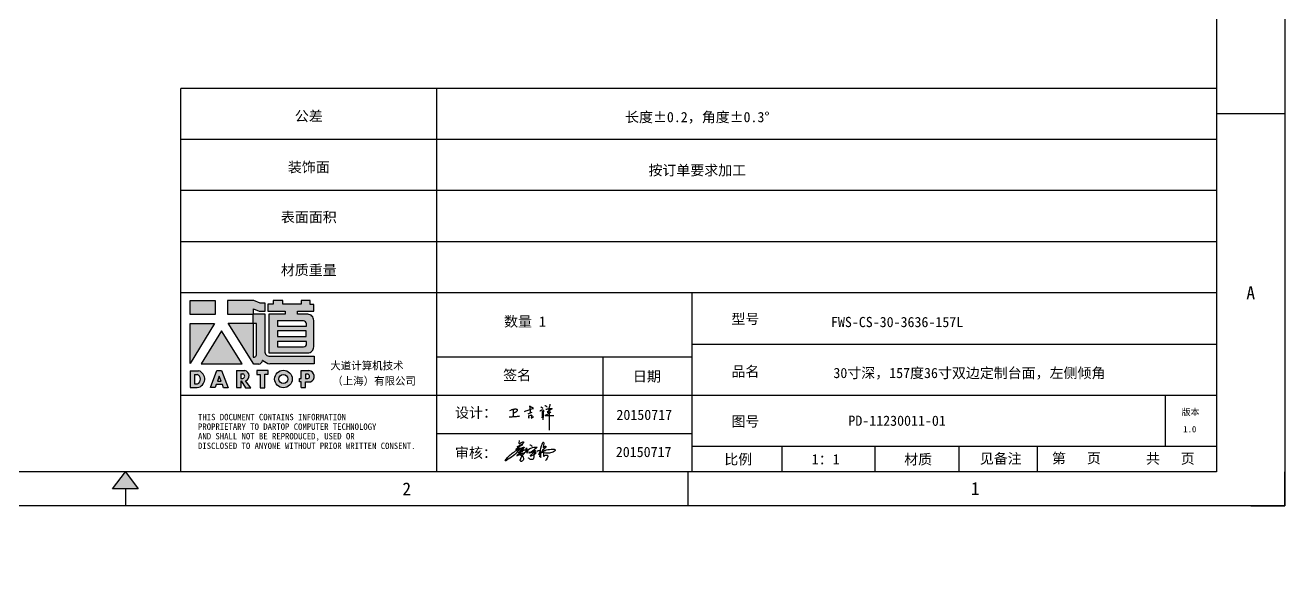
# Model space of a CAD drawing. Header units: inches. Extents: x 777 to 31414, y -60867 to 2393.
# Drawn here: x 18481 to 21294, y -55931 to -54672 of the extents above; entities that cross this region are included whole.
import ezdxf
from ezdxf.enums import TextEntityAlignment as Align

# ---------------------------------------------------------------- set-up
doc = ezdxf.new("R2010")
doc.units = ezdxf.units.IN
doc.header["$LTSCALE"] = 0.605
doc.header["$MEASUREMENT"] = 0
doc.header["$PDMODE"] = 3
doc.header["$PDSIZE"] = 0.25
doc.linetypes.add('DOT', pattern=[0.2, 0.1, -0.1])
doc.layers.get('0').update_dxf_attribs({"linetype": 'CONTINUOUS'})
doc.layers.get('Defpoints').update_dxf_attribs({"linetype": 'CONTINUOUS'})
doc.layers.add('4', color=7, linetype='CONTINUOUS')
doc.layers.add('print', color=30, linetype='CONTINUOUS')
doc.layers.add('dim', color=2, linetype='CONTINUOUS', lineweight=9)
doc.styles.add('Dartop', font='')
doc.styles.add('Dartop Text Style', font='gbenor.shx', dxfattribs={"bigfont": 'gbcbig.shx'})
doc.styles.add('hzHT', font='simhei.ttf')
doc.styles.get('Dartop').set_extended_font_data('FangSong_GB2312')
doc.dimstyles.new('Dartop DIM Style', dxfattribs={"dimscale": 15, "dimtxt": 2.5, "dimasz": 1.5, "dimexe": 2.25, "dimexo": 2, "dimtad": 1, "dimdec": 0, "dimdsep": 46, "dimtxsty": 'Dartop Text Style', "dimblk": 'ARCHTICK', "dimcen": 0.09, "dimazin": 2, "dimtfac": 1, "dimtdec": 0, "dimtofl": 0, "dimtmove": 0, "dimatfit": 3, "dimfxl": 0, "dimtolj": 1, "dimtzin": 0, "dimarcsym": 0})

# ---------------------------------------------------------------- blocks, each defined once
blk = doc.blocks.new('*U5')
at = {"color": 254, "linetype": 'Continuous', "extrusion": (0, 0, -1)}
for points in [[(-17, 0.333), (-16.812, 0.25), (-17, 0.5)], [(-17, 0.333), (-17, 0.5), (-17.188, 0.25)], [(-17, 0.333), (-17.188, 0.25), (-16.812, 0.25)]]:
    blk.add_solid(points, dxfattribs=at)
blk = doc.blocks.new('dadao')
for p, q in [((48, 19.2), (44.9, 10.4)), ((44.9, 10.4), (51.2, 10.4)), ((51.2, 10.4), (48, 19.2))]:
    blk.add_line(p, q)
for points in [[(41.8, 121.6), (41.8, 143.7), (-0.4, 143.7), (-0.4, 121.6), (41.8, 121.6)], [(104.8, 122), (104.8, 130.3), (114.1, 126.3), (124.2, 126.3), (124.2, 139.6), (115.9, 139.6), (105.1, 143.9), (61.5, 143.9)], [(61.7, 144), (61.7, 121.3), (103.9, 121.3)], [(113.4, 38.7), (105.1, 38.7), (63, 106.5), (103.9, 106.5), (103.9, 120.9), (103.9, 121.3)], [(109.7, 53.6), (109.7, 106.2), (104.3, 106.2), (104.3, 50.4), (106.6, 50.4)], [(144.6, 94.4), (144.6, 84.8), (192, 84.8), (192, 94.1), (144.9, 94.1)], [(120.2, 45), (119.5, 45), (119.5, 44.6)], [(0, 28), (0, 0), (11.8, 0)], [(0.1, 28), (14, 28)], [(7.1, 21.8), (7.1, 6.1), (12, 6.1)], [(7.1, 21.8), (11.4, 21.8)], [(76.8, 28.2), (76.8, 0), (84.1, 0), (84.1, 11.1), (91.6, -0.1), (100.3, -0.1), (91.7, 11.1)], [(76.8, 28.2), (90.6, 28.2)], [(84, 22.7), (84, 15.3), (87.2, 15.3)], [(84, 22.7), (87.3, 22.7)], [(183.7, 0), (183.7, 9.6), (180.6, 9.6), (180.6, 14.9), (183.8, 14.9), (183.8, 28.1), (196.1, 28.1), (196.5, 28.1)], [(194.9, 22.3), (190.8, 22.3), (190.8, 15), (194.4, 15)], [(183.7, 0), (190.9, 0), (190.9, 9.6), (198.8, 9.6)]]:
    blk.add_lwpolyline(points)
blk.add_lwpolyline([(137.1, 144.2), (137.1, 137.9), (128.3, 137.9), (128.3, 126.5), (157.3, 126.5), (157.3, 121.5), (130.3, 121.5), (130.3, 57.5), (194.4, 57.5, 0.414214), (204.4, 67.5), (204.4, 111.3, 0.414214), (194.4, 121.3), (177.5, 121.3), (177.5, 126.3), (204.7, 126.3), (204.7, 137.7), (198.2, 137.7), (198.2, 143.9), (183.3, 143.9), (183.3, 138), (153, 138), (153, 144.2), (137.1, 144.2)], format="xyb", close=True)
for points in [[(-0.3, 106.2), (40.4, 106.2), (-0.3, 39.7), (-0.3, 106.2)], [(51.7, 94.1), (18.4, 39.3), (86.2, 39.3)], [(43.8, 28.2), (51.8, 28.2), (62.6, -0.1), (55, -0.1), (53.2, 5), (42.9, 5), (41.1, 0), (33.6, 0)], [(110, 28.1), (110, 21.9), (116, 21.9), (116, -0.1), (123.2, -0.1), (123.2, 22), (129.2, 22), (129.2, 28.1), (110, 28.1)]]:
    blk.add_lwpolyline(points, close=True)
for points in [[(104.8, 122), (123.4, 122), (123.4, 60, 0.414214), (131.4, 52), (204.8, 52), (204.8, 39.1), (131.7, 39.1)], [(144.3, 110.8), (144.3, 101.8), (192.3, 101.8), (192.3, 105.5, 0.414214), (187.3, 110.5), (144.3, 110.5)], [(144.6, 77), (144.6, 67.5), (187.6, 67.5, 0.414214), (192.6, 72.5), (192.6, 76.4), (144.6, 76.4)]]:
    blk.add_lwpolyline(points, format="xyb")
for radius in [14.5, 7.44]:
    blk.add_circle((154.2, 14.2), radius)
for centre, radius, start, end in [((99.2, 60.7), 12.6, 305.6399, 325.969), ((111.6, 46.7), 8.19, 282.9811, 347.6627), ((136, 61.7), 22.9, 226.7358, 259.3209), ((8.5, 13.9), 8.49, 294.2143, 69.7177), ((9.6, 14.2), 14.4, 278.6604, 72.3203), ((86.4, 19), 3.8, 282.527, 76.7196), ((88.6, 19.4), 8.95, 290.6073, 77.2124), ((193.7, 18.7), 3.8, 280.9891, 72.5513), ((195.7, 18.6), 9.51, 288.8959, 85.2442)]:
    blk.add_arc(centre, radius, start, end)
blk = doc.blocks.new('h')
for p, q in [((20773.3, -2331.8), (20775.3, -2338.7)), ((20789.1, -2340.9), (20773.5, -2331.9)), ((20775.3, -2338.7), (20775.6, -2351.2)), ((20775.6, -2351.2), (20775.5, -2357.3)), ((20845.7, -2343.5), (20848.4, -2353)), ((20848.4, -2353), (20848.9, -2370.3)), ((20768.1, -2360.9), (20773, -2359.1)), ((20769.5, -2366.9), (20769.8, -2370.6)), ((20769.8, -2370.6), (20770.9, -2378)), ((20770.9, -2378), (20771.5, -2370.6)), ((20772.4, -2369.3), (20774.9, -2367.8)), ((20773, -2359.1), (20784.1, -2355.2)), ((20782.2, -2369.2), (20780, -2377.1)), ((20780, -2377.1), (20788.3, -2371.3)), ((20780.1, -2366.4), (20780.8, -2366.4)), ((20781.9, -2367.4), (20782.2, -2369.2)), ((20848.9, -2370.3), (20847.9, -2424))]:
    blk.add_line(p, q)
for points in [[(20699.1, -2348.2, -0.029745), (20704.6, -2345.4, -0.046842), (20708.4, -2344.2, -0.00919), (20714.3, -2343, -0.018517), (20717.2, -2342.5, -0.037841), (20720.3, -2342.4, -0.039541), (20723.2, -2342.8, -0.149785), (20726, -2344.3, -0.204935), (20726.9, -2346.6, -0.074872), (20726.5, -2348.3, -0.061615), (20725.6, -2350.3, -0.034204), (20723.8, -2352.6, -0.045776), (20722.3, -2354.1, -0.054985), (20720.4, -2355.3, -0.036348), (20717.3, -2356.5, -0.067752), (20715.7, -2356.8, -0.043553), (20713.2, -2356.7)], [(20755, -2351.9, -0.024077), (20759.9, -2350.1, -0.013147), (20768.7, -2346.5, -0.00522), (20775.4, -2344.1, -0.018517), (20777.3, -2343.4, -0.008274), (20786.3, -2341, -0.039541), (20788.3, -2340.8, -0.079216), (20789.4, -2341, -0.204935)], [(20813.5, -2350.1, 0.007348), (20815.9, -2348.7, 0.008421), (20818, -2347.3, 0.009459), (20819.7, -2346.2, -0.016325), (20820.7, -2345.5, -0.173771), (20821.8, -2345.3, -0.085159), (20823.9, -2346, -0.125883), (20826, -2347.9, -0.160659), (20826.6, -2350.1, -0.010447), (20826.5, -2352.3, -0.008247), (20826.2, -2355.1, -0.002698), (20825.3, -2374, 0.001562), (20823.9, -2383.7, 0.016137)], [(20816.8, -2335, -0.053561), (20819.6, -2336.1, -0.075272), (20821.3, -2337.3, -0.005295), (20822.5, -2338.5, -0.009337), (20823.1, -2339.1, -0.026146), (20823.7, -2339.8, -0.016644), (20824.5, -2340.9)], [(20832.1, -2329.2, -0.053561), (20834.9, -2330.3, -0.075272), (20836.7, -2331.5, -0.005295), (20837.8, -2332.6, -0.009337), (20838.5, -2333.3, -0.026146), (20839, -2334, -0.016644), (20839.8, -2335.1)], [(20836, -2343.7, -0.02797), (20842.1, -2342.6, -0.048868), (20845.6, -2342.2, -0.00919), (20851.1, -2341.4, -0.018517), (20853.9, -2341.1, -0.037841), (20856.7, -2341.2, -0.039541), (20859.4, -2341.6, -0.018282), (20840.6, -2354.7, -0.000937)], [(20847.6, -2340.2, 0.021784), (20849.6, -2335.9, 0.028296), (20850.8, -2332.4, 0.008136), (20851.9, -2328.2, 0.028913), (20852.2, -2327, 0.08193), (20852.1, -2325.9, 0.075058), (20851.7, -2324.7, 0.275043)], [(20696.6, -2372.4, 0.002073), (20710.6, -2371.9, 0.016137), (20719.6, -2371.3, 0.008314), (20736.9, -2369.3)]]:
    blk.add_lwpolyline(points, format="xyb")
for points in [[(20711.3, -2343.5), (20711.3, -2343.5), (20711.5, -2355.8), (20710.7, -2368), (20710.6, -2371.9)], [(20821.5, -2350.6), (20822.4, -2359.2), (20822.2, -2364.9), (20821.7, -2369), (20821.3, -2376.3), (20823.6, -2368.5), (20827.2, -2366.3), (20829.5, -2366.3)], [(20840.6, -2354.7), (20850, -2354.7), (20855, -2354.3), (20845.9, -2361.1), (20840.5, -2364), (20833, -2367.5), (20863.2, -2367.4), (20865.9, -2367.3)]]:
    blk.add_lwpolyline(points)
for centre, radius, start, end in [((20773.7, -2371.2), 2.3, 121.9907, 163.6016), ((20787.5, -2406), 40.3, 100.6183, 108.2482), ((20780.8, -2367.6), 1.15, 9.4675, 90)]:
    blk.add_arc(centre, radius, start, end)
blk = doc.blocks.new('CAIYUQIANG')
for p, q in [((27670.4, -25028.6), (27669.5, -25034.5)), ((27674.7, -25033.4), (27678, -25031.9)), ((27678, -25031.9), (27679.7, -25031.6)), ((27679.7, -25031.6), (27680.1, -25032.2)), ((27649.9, -25061), (27651.9, -25059.4)), ((27651.9, -25059.4), (27654.7, -25057.2)), ((27654.7, -25057.2), (27656.5, -25055.9)), ((27656.5, -25055.9), (27658.3, -25054.6)), ((27658.3, -25054.6), (27659.6, -25053.7)), ((27659.6, -25053.7), (27662.2, -25052.1)), ((27660.6, -25059.8), (27659.8, -25060.4)), ((27663.6, -25056.9), (27660.6, -25059.8)), ((27662.2, -25052.1), (27664.9, -25050.5)), ((27662.9, -25048.8), (27669.7, -25045.8)), ((27663.2, -25048.6), (27662.9, -25048.8)), ((27663.6, -25048.1), (27663.2, -25048.6)), ((27665.3, -25046.6), (27663.6, -25048.1)), ((27666.3, -25053.5), (27663.6, -25056.9)), ((27664.9, -25050.5), (27668.5, -25048.7)), ((27667.4, -25044.9), (27665.3, -25046.6)), ((27675.7, -25037.4), (27665.9, -25043)), ((27665.9, -25043), (27677.3, -25038.1)), ((27668.2, -25051.4), (27666.3, -25053.5)), ((27670.6, -25042.2), (27667.4, -25044.9)), ((27670.3, -25058.4), (27667.5, -25060.4)), ((27667.7, -25061.6), (27670.5, -25060.2)), ((27670.9, -25048.6), (27668.2, -25051.4)), ((27668.5, -25048.7), (27673.6, -25046.3)), ((27668.6, -25056), (27674.9, -25053.6)), ((27672.1, -25054.2), (27668.6, -25056)), ((27669.5, -25034.5), (27670.5, -25036.5)), ((27669.7, -25045.8), (27671.3, -25045.2)), ((27672, -25057.1), (27670.3, -25058.4)), ((27670.5, -25036.5), (27674.7, -25033.4)), ((27670.5, -25060.2), (27673.3, -25059)), ((27677.3, -25038.1), (27670.6, -25042.2)), ((27671.5, -25047.3), (27670.9, -25048.6)), ((27671.2, -25051), (27679.4, -25049.8)), ((27674.1, -25050.1), (27671.2, -25051)), ((27671.3, -25045.2), (27672.1, -25045.7)), ((27672.1, -25046.2), (27671.5, -25047.3)), ((27672.5, -25060.1), (27671.9, -25060.4)), ((27673.8, -25055.8), (27672, -25057.1)), ((27672.1, -25045.7), (27672.1, -25046.2)), ((27675.9, -25052.3), (27672.1, -25054.2)), ((27673.8, -25059.6), (27672.5, -25060.1)), ((27673.3, -25059), (27675.5, -25058)), ((27673.6, -25046.3), (27677.4, -25044.5)), ((27676.2, -25054), (27673.8, -25055.8)), ((27675.2, -25059.1), (27673.8, -25059.6)), ((27676.5, -25048.8), (27674.1, -25050.1)), ((27674.9, -25053.6), (27676.8, -25053.2)), ((27677.8, -25058), (27675.2, -25059.1)), ((27675.5, -25058), (27677.9, -25056.9)), ((27679.9, -25033), (27675.7, -25037.4)), ((27678.6, -25051.7), (27675.9, -25052.3)), ((27677.2, -25053.4), (27676.2, -25054)), ((27679.1, -25047.4), (27676.5, -25048.8)), ((27676.8, -25053.2), (27677.2, -25053.4)), ((27677.4, -25044.5), (27680, -25043.8)), ((27677.5, -25061.9), (27679.6, -25059.6)), ((27679, -25057.7), (27677.8, -25058)), ((27677.9, -25056.9), (27680, -25056.9)), ((27683.3, -25050.5), (27678.6, -25051.7)), ((27680, -25057.5), (27679, -25057.7)), ((27680.6, -25045.9), (27679.1, -25047.4)), ((27679.4, -25049.8), (27681.5, -25049.6)), ((27679.6, -25059.6), (27680.6, -25058.4)), ((27680.1, -25032.2), (27679.9, -25033)), ((27680, -25043.8), (27681.2, -25043.8)), ((27680, -25056.9), (27680.5, -25057.1)), ((27680.5, -25057.1), (27680, -25057.5)), ((27681.2, -25044.7), (27680.6, -25045.9)), ((27680.6, -25058.4), (27681.3, -25057.6)), ((27681.2, -25043.8), (27681.2, -25044.7)), ((27681.3, -25057.6), (27682.9, -25055.7)), ((27681.5, -25049.6), (27682.7, -25049.7)), ((27682.7, -25049.7), (27683.3, -25050.5)), ((27682.9, -25055.7), (27683.9, -25054.7)), ((27683.9, -25054.7), (27684.6, -25054)), ((27684.6, -25054), (27685.6, -25053.1)), ((27685.6, -25053.1), (27686, -25048.7)), ((27686, -25048.7), (27686.1, -25046.8)), ((27686.1, -25046.8), (27686.2, -25045.4)), ((27686.2, -25045.4), (27686.3, -25045)), ((27686.3, -25045), (27686.6, -25045)), ((27686.6, -25045), (27686.7, -25045.1)), ((27686.7, -25045.1), (27686.9, -25049.2)), ((27686.9, -25049.2), (27686.9, -25051.7)), ((27686.9, -25051.7), (27686.9, -25054.8)), ((27686.9, -25054.8), (27686.9, -25055.8)), ((27686.9, -25055.8), (27687, -25056.5)), ((27687, -25056.5), (27687.2, -25056.9)), ((27687.2, -25056.9), (27687.5, -25056.9)), ((27687.5, -25056.9), (27687.8, -25056.5)), ((27687.8, -25056.5), (27688, -25055.9)), ((27688, -25055.9), (27688.6, -25054.6)), ((27688.6, -25054.6), (27689.1, -25053.3)), ((27689.1, -25053.3), (27689.5, -25052.1)), ((27689.5, -25052.1), (27690.2, -25050.1)), ((27690.2, -25050.1), (27690.5, -25049.4)), ((27690.5, -25049.4), (27691.2, -25048.7)), ((27691.2, -25048.7), (27693.8, -25046.9)), ((27692.5, -25055.7), (27691.9, -25055.8)), ((27691.9, -25055.8), (27691.9, -25056.2)), ((27691.9, -25056.2), (27693.4, -25056.2)), ((27693.9, -25055.2), (27692.5, -25055.7)), ((27693.4, -25056.2), (27695.2, -25055.9)), ((27693.8, -25046.9), (27694.7, -25046.4)), ((27697.3, -25053.7), (27693.9, -25055.2)), ((27694.7, -25046.4), (27695.8, -25045.9)), ((27695.2, -25055.9), (27696.4, -25055.5)), ((27695.8, -25045.9), (27698.2, -25045)), ((27696.4, -25055.5), (27698.6, -25054.5)), ((27698, -25059.9), (27696.5, -25061.2)), ((27700.1, -25052.2), (27697.3, -25053.7)), ((27700.7, -25057.4), (27698, -25059.9)), ((27698.2, -25045), (27699.9, -25044.7)), ((27698.6, -25054.5), (27700.1, -25053.8)), ((27699.9, -25044.7), (27702.8, -25044)), ((27703.1, -25050.1), (27700.1, -25052.2)), ((27700.1, -25053.8), (27701.4, -25053.2)), ((27703.2, -25055.4), (27700.7, -25057.4)), ((27701.4, -25053.2), (27703, -25052.5)), ((27701.9, -25060.7), (27705, -25058.6)), ((27702.8, -25044), (27704.8, -25043.7)), ((27703, -25052.5), (27704.6, -25051.8)), ((27703.4, -25059.2), (27703, -25063.9)), ((27705.3, -25048.2), (27703.1, -25050.1)), ((27705.1, -25053.8), (27703.2, -25055.4)), ((27703.5, -25058.1), (27703.4, -25059.2)), ((27703.9, -25057), (27703.5, -25058.1)), ((27704.3, -25056.3), (27703.9, -25057)), ((27704.9, -25055.3), (27704.3, -25056.3)), ((27704.6, -25051.8), (27705.9, -25051.1)), ((27704.8, -25043.7), (27707, -25043.4)), ((27705.1, -25055), (27704.9, -25055.3)), ((27705, -25058.6), (27706.4, -25057.7)), ((27706, -25052.8), (27705.1, -25053.8)), ((27706.3, -25055), (27705.1, -25055)), ((27708, -25045.9), (27705.3, -25048.2)), ((27705.9, -25051.1), (27706.4, -25051.1)), ((27706.6, -25051.6), (27706, -25052.8)), ((27706.8, -25055.3), (27706.3, -25055)), ((27706.4, -25051.1), (27706.6, -25051.6)), ((27706.4, -25057.7), (27707.4, -25057)), ((27707.5, -25055.8), (27706.8, -25055.3)), ((27707, -25043.4), (27708, -25043.4)), ((27707.4, -25057), (27707.8, -25056.8)), ((27707.8, -25056.8), (27707.5, -25055.8)), ((27708, -25043.4), (27709, -25043.5)), ((27710.1, -25044), (27708, -25045.9)), ((27709, -25043.5), (27709.7, -25043.8)), ((27709.7, -25043.8), (27710.1, -25044)), ((27710, -25054.2), (27711.2, -25052.7)), ((27711.2, -25052.7), (27712.6, -25051.4)), ((27712.6, -25051.4), (27713.4, -25050.9)), ((27713.4, -25050.9), (27714.2, -25050.8)), ((27713.7, -25060.6), (27714.5, -25059.1)), ((27714, -25059.3), (27713.7, -25060.1)), ((27713.7, -25060.1), (27713.7, -25060.6)), ((27714.3, -25058.6), (27714, -25059.3)), ((27714.2, -25050.8), (27715, -25050.8)), ((27715, -25056.9), (27714.3, -25058.6)), ((27714.5, -25059.1), (27715.1, -25058.3)), ((27715, -25050.8), (27715.4, -25050.8)), ((27715.5, -25055.4), (27715, -25056.9)), ((27715.1, -25058.3), (27715.6, -25057.9)), ((27715.4, -25050.8), (27715.6, -25051)), ((27715.9, -25053.9), (27715.5, -25055.4)), ((27715.6, -25051), (27715.8, -25051.2)), ((27715.6, -25057.9), (27716.2, -25057.8)), ((27715.8, -25051.2), (27715.9, -25051.2)), ((27715.9, -25051.2), (27716, -25051.4)), ((27716, -25053.3), (27715.9, -25053.9)), ((27716, -25051.4), (27716, -25051.4)), ((27716, -25051.4), (27716, -25051.5)), ((27716, -25051.5), (27716.1, -25051.6)), ((27716.1, -25052.4), (27716, -25053.3)), ((27716.1, -25051.6), (27716.1, -25051.8)), ((27716.1, -25051.8), (27716.1, -25052.4)), ((27716.2, -25057.8), (27716.9, -25057.9)), ((27716.8, -25062.6), (27717, -25060.1)), ((27716.9, -25057.9), (27717.2, -25058.1)), ((27717, -25060.1), (27717.1, -25058.6)), ((27717.1, -25058.6), (27717.2, -25057.5)), ((27717.2, -25057.5), (27717.7, -25052.4)), ((27717.2, -25058.1), (27717.6, -25058.7)), ((27717.6, -25058.7), (27717.6, -25060.8)), ((27717.7, -25050), (27718.5, -25046)), ((27717.7, -25052.4), (27717.7, -25050)), ((27718.5, -25046), (27720.2, -25040.9)), ((27719, -25056.7), (27720.6, -25055.2)), ((27719, -25056.7), (27720.6, -25055.4)), ((27720.6, -25055.4), (27719, -25056.7)), ((27719.4, -25056.1), (27719, -25056.7)), ((27720.3, -25054.8), (27719.4, -25056.1)), ((27720.2, -25040.9), (27720.7, -25039.5)), ((27721, -25053.7), (27720.3, -25054.8)), ((27720.6, -25055.2), (27721.9, -25054.1)), ((27720.7, -25039.5), (27721.2, -25038)), ((27722.6, -25051.2), (27721, -25053.7)), ((27721.2, -25038), (27721.6, -25036.6)), ((27721.6, -25036.6), (27722.4, -25034.9)), ((27721.8, -25052.4), (27722.1, -25051.2)), ((27721.9, -25054.1), (27721.8, -25052.4)), ((27721.9, -25054.1), (27723.5, -25052.8)), ((27722.2, -25054.5), (27721.9, -25054.1)), ((27722.1, -25051.2), (27722.6, -25049.3)), ((27723.2, -25055.7), (27722.2, -25054.5)), ((27722.4, -25034.9), (27723.3, -25033.3)), ((27722.6, -25049.3), (27723.4, -25048.2)), ((27723.9, -25049.1), (27722.6, -25051.2)), ((27725.1, -25056.1), (27723.2, -25055.7)), ((27723.3, -25033.3), (27723.8, -25032.7)), ((27723.4, -25048.2), (27724, -25048.2)), ((27723.5, -25052.8), (27725.7, -25051.8)), ((27723.8, -25032.7), (27724.4, -25032.7)), ((27724.9, -25047.9), (27723.9, -25049.1)), ((27724.2, -25041.9), (27724, -25042.9)), ((27724, -25042.9), (27724, -25043.8)), ((27724, -25043.8), (27724.5, -25044.5)), ((27724, -25048.2), (27725, -25049.3)), ((27724.3, -25057.3), (27724.1, -25059.8)), ((27724.1, -25059.8), (27724.2, -25062.5)), ((27724.7, -25038.7), (27724.2, -25041.9)), ((27724.8, -25054.3), (27724.3, -25057.3)), ((27724.3, -25057.3), (27724.3, -25057.3)), ((27724.4, -25032.7), (27724.8, -25033.4)), ((27724.5, -25044.5), (27724.9, -25044.1)), ((27726, -25051.7), (27724.6, -25052.3)), ((27724.6, -25052.3), (27724.8, -25054.3)), ((27724.9, -25037.3), (27724.7, -25038.7)), ((27724.8, -25033.4), (27725.1, -25034.5)), ((27725.1, -25035.4), (27724.9, -25037.3)), ((27724.9, -25044.1), (27726.2, -25043.2)), ((27726.1, -25047), (27724.9, -25047.9)), ((27725, -25049.3), (27726, -25051.7)), ((27725.1, -25034.5), (27725.1, -25035.4)), ((27728.6, -25056.9), (27725.1, -25056.1)), ((27725.7, -25051.8), (27728.1, -25050.8)), ((27727.7, -25045.8), (27726.1, -25047)), ((27726.2, -25043.2), (27727.3, -25042.5)), ((27727.3, -25042.5), (27728.7, -25041.6)), ((27728.8, -25044.9), (27727.7, -25045.8)), ((27728.1, -25050.8), (27730.4, -25049.9)), ((27731.5, -25056.9), (27728.6, -25056.9)), ((27728.7, -25041.6), (27729.4, -25041.6)), ((27729.8, -25043.2), (27728.8, -25044.9)), ((27729.4, -25041.6), (27729.8, -25042.2)), ((27729.8, -25042.2), (27729.8, -25043.2)), ((27730.4, -25049.9), (27734.3, -25049)), ((27734.6, -25056.9), (27731.5, -25056.9)), ((27734.3, -25049), (27736.4, -25048.5)), ((27736.4, -25056.9), (27734.6, -25056.9)), ((27736.4, -25048.5), (27738, -25048.5)), ((27737.5, -25056.9), (27736.4, -25056.9)), ((27739.9, -25056.2), (27737.5, -25056.9)), ((27738, -25048.5), (27741.4, -25048.2)), ((27742.8, -25055.5), (27739.9, -25056.2)), ((27741.4, -25048.2), (27743.3, -25048.1)), ((27745.3, -25054.8), (27742.8, -25055.5)), ((27743.3, -25048.1), (27745.9, -25048.1)), ((27747, -25053.9), (27745.3, -25054.8)), ((27745.9, -25048.1), (27747.9, -25048.3)), ((27749, -25052.8), (27747, -25053.9)), ((27747.9, -25048.3), (27749.6, -25048.7)), ((27749.8, -25051.7), (27749, -25052.8)), ((27749.6, -25048.7), (27750.5, -25049.8)), ((27750.6, -25050.8), (27749.8, -25051.7)), ((27750.5, -25049.8), (27750.6, -25050.8)), ((27639.2, -25074.1), (27639.8, -25072.4)), ((27640.1, -25074.1), (27639.2, -25074.1)), ((27639.8, -25072.4), (27641, -25070.5)), ((27641.8, -25073.4), (27640.1, -25074.1)), ((27641, -25070.5), (27642.4, -25068.7)), ((27643.4, -25072.1), (27641.8, -25073.4)), ((27642.4, -25068.7), (27644.1, -25066.6)), ((27645.7, -25070.6), (27643.4, -25072.1)), ((27644.1, -25066.6), (27646.1, -25064.4)), ((27649.4, -25068), (27645.7, -25070.6)), ((27646.1, -25064.4), (27648.2, -25062.5)), ((27648.2, -25062.5), (27649.9, -25061)), ((27653.3, -25065.6), (27649.4, -25068)), ((27656.6, -25063.3), (27653.3, -25065.6)), ((27659.8, -25060.4), (27656.6, -25063.3)), ((27667.5, -25060.4), (27664.9, -25062)), ((27664.9, -25062.9), (27667.7, -25061.6)), ((27664.9, -25062), (27664.9, -25062.9)), ((27671.9, -25060.4), (27674.3, -25061.5)), ((27672.7, -25072.4), (27673.6, -25068.9)), ((27672.7, -25073.7), (27672.7, -25072.4)), ((27672.9, -25074.4), (27672.7, -25073.7)), ((27673.5, -25075.1), (27672.9, -25074.4)), ((27674.1, -25075.4), (27673.5, -25075.1)), ((27673.6, -25068.9), (27674.3, -25066.8)), ((27675, -25075.4), (27674.1, -25075.4)), ((27674.3, -25061.5), (27677.2, -25063.7)), ((27674.3, -25066.8), (27675.3, -25065)), ((27676.4, -25074.9), (27675, -25075.4)), ((27675.3, -25065), (27676.4, -25063.4)), ((27676.4, -25063.4), (27677.5, -25061.9)), ((27677.2, -25074.4), (27676.4, -25074.9)), ((27677.2, -25063.7), (27678.8, -25065.4)), ((27678.3, -25073.5), (27677.2, -25074.4)), ((27679.1, -25072.5), (27678.3, -25073.5)), ((27678.8, -25065.4), (27679.4, -25066.6)), ((27679.8, -25071), (27679.1, -25072.5)), ((27679.4, -25066.6), (27679.9, -25067.9)), ((27680, -25070), (27679.8, -25071)), ((27679.9, -25067.9), (27680, -25069)), ((27680, -25069), (27680, -25070)), ((27691, -25067.9), (27690.7, -25067.5)), ((27691.8, -25068.5), (27691, -25067.9)), ((27692.9, -25069.4), (27691.8, -25068.5)), ((27694, -25070.3), (27692.9, -25069.4)), ((27695.5, -25070.9), (27694, -25070.3)), ((27695.5, -25062.1), (27695, -25062.5)), ((27695, -25062.5), (27695, -25062.8)), ((27695, -25062.8), (27695.4, -25063)), ((27695.4, -25063), (27696.6, -25063)), ((27696.5, -25061.2), (27695.5, -25062.1)), ((27697.1, -25071.4), (27695.5, -25070.9)), ((27696.6, -25063), (27698.7, -25062.4)), ((27699, -25071.4), (27697.1, -25071.4)), ((27698.7, -25062.4), (27701.9, -25060.7)), ((27700.5, -25071.4), (27699, -25071.4)), ((27701.7, -25070.7), (27700.5, -25071.4)), ((27702.4, -25068.8), (27701.7, -25070.7)), ((27702.9, -25065), (27702.4, -25068.8)), ((27703, -25063.9), (27702.9, -25065)), ((27716.6, -25063.7), (27716.8, -25062.6)), ((27716.6, -25064.9), (27716.6, -25063.7)), ((27717, -25065.4), (27716.6, -25064.9)), ((27718.3, -25066.4), (27717, -25065.4)), ((27717.6, -25060.8), (27717.6, -25062.5)), ((27717.6, -25062.5), (27717.7, -25064.3)), ((27717.7, -25064.3), (27717.7, -25065.5)), ((27717.7, -25065.5), (27718.3, -25066.4)), ((27724.2, -25062.5), (27724.5, -25063.9)), ((27724.5, -25063.9), (27726.1, -25063.8)), ((27726.1, -25063.8), (27727.2, -25062.4)), ((27727.2, -25062.4), (27728.7, -25061.7)), ((27728.7, -25061.7), (27730.6, -25061.7)), ((27729.9, -25073.7), (27728.8, -25073.7)), ((27730.7, -25072), (27729.9, -25073.7)), ((27730.6, -25061.7), (27732.5, -25061.7)), ((27732.4, -25068.5), (27730.7, -25072)), ((27733.1, -25067), (27732.4, -25068.5)), ((27732.5, -25061.7), (27734, -25062.9)), ((27734, -25064.2), (27733.1, -25067)), ((27734, -25062.9), (27734, -25064.2))]:
    blk.add_line(p, q)
blk.add_lwpolyline([(27694.2, -25038.4, -0.053561), (27695.8, -25039, -0.075272), (27696.8, -25039.7, -0.005295), (27697.5, -25040.4, -0.009337), (27697.9, -25040.8, -0.026146), (27698.2, -25041.2, -0.016644), (27698.7, -25041.9)], format="xyb")
blk = doc.blocks.new('_ArchTick')
at = {"color": 0, "linetype": 'ByBlock', "const_width": 0.15}
blk.add_lwpolyline([(-0.5, -0.5), (0.5, 0.5)], dxfattribs=at)
blk = doc.blocks.new('*D354')
at = {"layer": 'Defpoints', "color": 0}
for p in [(19429.5, -53991.9), (19024.4, -55931.1)]:
    blk.add_point(p, dxfattribs=at)
at = {"layer": 'dim', "color": 0, "lineweight": -2}
blk.add_line((19383.8, -54210.6), (19429.5, -53991.9), dxfattribs=at)
at = {"layer": 'dim', "color": 0, "lineweight": -2, "xscale": 22.5, "yscale": 22.5, "zscale": 22.5, "rotation": 78.20111305977805}
blk.add_blockref('_ArchTick', (19429.5, -53991.9), dxfattribs=at)
at = {"layer": 'dim', "color": 0, "insert": (19402.1, -54123.3), "char_height": 37.5, "attachment_point": 5, "rotation": 78.2011, "style": 'Dartop Text Style'}
blk.add_mtext('\\A1;R1981\\P [R77.99]', dxfattribs=at)

msp = doc.modelspace()

# ---------------------------------------------------------------- hatches: boundary and pattern name
for points in [[(18905.83, -55287.69), (18848.88, -55287.69), (18848.88, -55317.45), (18905.83, -55317.45)], [(18904, -55338.27), (18849.03, -55338.27), (18849.03, -55428.02)], [(18919.23, -55354.56), (18874.3, -55428.62), (18965.8, -55428.62)], [(19023.9, -55443.77), (18997.89, -55443.77), (18997.89, -55452.02), (19006.01, -55452.02), (19006.01, -55481.75), (19015.72, -55481.75), (19015.72, -55452), (19023.9, -55452)]]:
    msp.add_hatch(color=0).paths.add_polyline_path(points)
h = msp.add_hatch(color=0)
h.paths.add_polyline_path([(18990.94, -55305.78), (19003.51, -55311.21), (19017.1, -55311.21), (19017.1, -55293.22), (19005.89, -55293.22), (18991.28, -55287.45), (18932.74, -55287.45), (18932.74, -55317.87), (18989.7, -55317.87), (18989.7, -55318.49), (18989.7, -55337.93), (18934.47, -55337.93), (18991.28, -55429.36), (19002.53, -55429.36, 0.2793748), (19010.74, -55421.37), (19010.74, -55420.95), (19011.74, -55420.95, 0.1431454), (19027.22, -55428.83), (19125.95, -55428.83), (19125.95, -55411.49), (19026.8, -55411.49, -0.4142136), (19016, -55400.69), (19016, -55316.91), (18990.94, -55316.91)])
h.paths.add_polyline_path([(18990.28, -55338.32), (18997.51, -55338.32), (18997.51, -55409.28, -0.0889357), (18993.32, -55413.6), (18990.25, -55413.6)], flags=16)
h = msp.add_hatch(color=0)
h.paths.add_polyline_path([(19125.78, -55295.74), (19116.99, -55295.74), (19116.99, -55287.38), (19096.91, -55287.38), (19096.91, -55295.32), (19055.93, -55295.32), (19055.93, -55286.97), (19034.46, -55286.97), (19034.46, -55295.48), (19022.6, -55295.48), (19022.6, -55310.88), (19061.74, -55310.88), (19061.74, -55317.69), (19025.26, -55317.69), (19025.26, -55403.95), (19111.86, -55403.95, 0.4142136), (19125.36, -55390.45), (19125.36, -55331.38, 0.4142136), (19111.86, -55317.88), (19088.97, -55317.88), (19088.97, -55311.2), (19125.78, -55311.2)])
h.paths.add_polyline_path([(19102.3, -55332.51, -0.4142136), (19109.04, -55339.26), (19109.04, -55344.21), (19044.21, -55344.21), (19044.21, -55332.51)], flags=16)
h.paths.add_polyline_path([(19108.63, -55354.65), (19108.63, -55367.18), (19044.63, -55367.18), (19044.63, -55354.65)], flags=16)
h.paths.add_polyline_path([(19109.46, -55378.47), (19109.46, -55383.83, -0.4142136), (19102.71, -55390.58), (19044.63, -55390.58), (19044.63, -55378.47)], flags=16)
h = msp.add_hatch(color=0)
h.paths.add_polyline_path([(18868.29, -55443.9), (18849.43, -55443.9), (18849.43, -55481.63), (18865.31, -55481.63, 0.7930159)])
h.paths.add_polyline_path([(18865.59, -55473.37), (18859, -55473.37), (18859, -55452.17), (18864.87, -55452.17, -0.6713609)], flags=16)
h = msp.add_hatch(color=0)
h.paths.add_polyline_path([(18919.38, -55443.59), (18908.61, -55443.59), (18894.77, -55481.67), (18904.97, -55481.67), (18907.37, -55474.93), (18921.18, -55474.93), (18923.63, -55481.76), (18933.9, -55481.76)])
h.paths.add_polyline_path([(18918.54, -55467.65), (18909.98, -55467.65), (18914.18, -55455.69)], flags=16)
h = msp.add_hatch(color=0)
h.paths.add_polyline_path([(18971.69, -55443.62), (18953.14, -55443.62), (18953.14, -55481.7), (18962.94, -55481.7), (18962.94, -55466.6), (18973.02, -55481.83), (18984.86, -55481.83), (18973.27, -55466.7, 0.7440549)])
h.paths.add_polyline_path([(18962.85, -55460.97), (18962.85, -55450.97), (18967.23, -55450.97, -0.796809), (18967.17, -55460.97)], flags=16)
h = msp.add_hatch(color=0)
h.paths.add_polyline_path([(19038.03, -55462.52, 1), (19077.13, -55462.52, 1)])
h.paths.add_polyline_path([(19067.62, -55462.52, -1), (19047.54, -55462.52, -1)], flags=16)
h = msp.add_hatch(color=0)
h.paths.add_polyline_path([(19114.63, -55443.71), (19114.07, -55443.71), (19097.53, -55443.71), (19097.53, -55461.48), (19093.15, -55461.48), (19093.15, -55468.69), (19097.46, -55468.69), (19097.46, -55481.63), (19107.11, -55481.63), (19107.11, -55468.64), (19117.72, -55468.64, 0.8123038)])
h.paths.add_polyline_path([(19106.97, -55461.43), (19106.97, -55451.49), (19112.46, -55451.49, -0.7782134), (19111.9, -55461.43)], flags=16)

# ---------------------------------------------------------------- linework, layer by layer
at = {"color": 0}
for p, q in [((21141.3, -52471.7), (21141.3, -55669.77)), ((18828.41, -55669.77), (18828.41, -54813.14)), ((21141.3, -54813.14), (18828.41, -54813.14)), ((19399.5, -54813.14), (19399.5, -55669.77)), ((21293.59, -54870.25), (21141.3, -54870.25)), ((21141.3, -54927.36), (18828.41, -54927.36)), ((21141.3, -55041.58), (18828.41, -55041.58)), ((21141.3, -55155.79), (18828.41, -55155.79)), ((21141.3, -55270.01), (18828.41, -55270.01)), ((19970.58, -55669.77), (19970.58, -55270.01)), ((19970.58, -55384.23), (21141.3, -55384.23)), ((19399.5, -55412.78), (19970.58, -55412.78)), ((19770.7, -55412.78), (19770.7, -55669.77)), ((18828.41, -55498.44), (19399.5, -55498.44)), ((19399.5, -55498.44), (21141.3, -55498.44)), ((21027.08, -55612.66), (21027.08, -55498.44)), ((19399.5, -55584.1), (19970.58, -55584.1)), ((19970.58, -55612.66), (21141.3, -55612.66)), ((20171.5, -55669.77), (20171.5, -55612.66)), ((20378.56, -55669.77), (20378.56, -55612.66)), ((20566.8, -55669.77), (20566.8, -55612.66)), ((20741.54, -55669.77), (20741.54, -55612.66)), ((21141.3, -55669.77), (16608.5, -55669.77)), ((19961.06, -55745.91), (19961.06, -55669.77)), ((21293.59, -55745.91), (21293.59, -55669.77)), ((18704.68, -55707.84), (18704.68, -55745.91)), ((21217.44, -55745.91), (21293.59, -55745.91))]:
    msp.add_line(p, q, dxfattribs=at)
at = {"color": 0, "linetype": 'DOT'}
for p, q in [((21293.59, -52471.7), (21293.59, -55669.77)), ((21217.44, -55745.91), (16456.21, -55745.91))]:
    msp.add_line(p, q, dxfattribs=at)
at = {"color": 0}
msp.add_lwpolyline([(18704.68, -55669.77), (18733.23, -55707.84), (18676.12, -55707.84), (18704.68, -55669.77)], close=True, dxfattribs=at)
at = {"layer": 'print'}
msp.add_lwpolyline([(16456.21, -52395.56), (21293.59, -52395.56), (21293.59, -55745.91), (16456.21, -55745.91)], close=True, dxfattribs=at)

# ---------------------------------------------------------------- block references
at = {"color": 0}
for name, p, xscale, yscale, zscale in [('dadao', (18849.43, -55481.63), 1.349832906196347, 1.349832906196347, 1.349832906196347), ('h', (7439.92, -54157.3), 0.585704211006083, 0.585704211006083, 0.585704211006083)]:
    msp.add_blockref(name, p, dxfattribs=dict(at, xscale=xscale, yscale=yscale, zscale=zscale))
msp.add_blockref('CAIYUQIANG', (-8086.13, -30571.04))
at = {"color": 0, "linetype": 'Continuous', "xscale": 152.2888407109637, "yscale": 152.2888407109637, "zscale": 152.2888407109637}
msp.add_blockref('*U5', (16115.77, -55745.91), dxfattribs=at)

# ---------------------------------------------------------------- texts
at = {"color": 0}
for s, height, style, p in [('公差', 22.843, 'hzHT', (19114.2, -54875.26)), ('长度%%P0.2，角度%%P0.3%%D', 22.8433, 'hzHT', (19981.76, -54877.32)), ('装饰面', 22.843, 'hzHT', (19114.2, -54989.13)), ('按订单要求加工', 22.843, 'hzHT', (19981.76, -54996.1)), ('表面面积', 22.843, 'hzHT', (19114.2, -55100.81)), ('材质重量', 22.843, 'hzHT', (19114.2, -55219.06)), ('A', 28.55, 'Dartop', (21217.44, -55270.01)), ('数量 1 ', 22.843, 'hzHT', (19604.71, -55333.95)), ('型号', 22.843, 'hzHT', (20089.09, -55328.11)), ('FWS-CS-30-3636-157L', 22.8433, 'hzHT', (20427.85, -55335.12)), ('品名', 22.843, 'hzHT', (20089.09, -55445.38)), ('30寸深，157度36寸双边定制台面，左侧倾角', 22.8433, 'hzHT', (20589.3, -55448.94)), ('签名', 22.843, 'hzHT', (19579.35, -55453.75)), ('日期', 22.843, 'hzHT', (19869.21, -55456.56)), ('20150717', 22.843, 'hzHT', (19863.34, -55542.44)), ('图号', 22.843, 'hzHT', (20089.09, -55557.04)), ('PD-11230011-01', 22.8433, 'hzHT', (20427.85, -55555.55)), ('版本', 14.277, 'hzHT', (21083.09, -55536.34)), ('1.0', 14.277, 'Dartop', (21081.37, -55574.5)), ('20150717', 22.843, 'hzHT', (19861.98, -55625.33)), ('比例', 22.843, 'hzHT', (20073.17, -55641.81)), ('1：1', 22.843, 'hzHT', (20268.45, -55641.81)), ('材质', 22.843, 'hzHT', (20474.79, -55641.81)), ('见备注', 22.843, 'hzHT', (20659.32, -55640.13)), ('第   页', 22.843, 'hzHT', (20828.16, -55639.44)), ('共   页', 22.843, 'hzHT', (21038, -55640.27)), ('2', 28.55, 'Dartop', (19332.87, -55707.84)), ('1', 28.55, 'Dartop', (20602.27, -55706.93))]:
    msp.add_text(s, height=height, dxfattribs=dict(at, style=style)).set_placement(p, align=Align.MIDDLE_CENTER)
at = {"color": 0, "style": 'hzHT'}
for s, height, p in [('THIS DOCUMENT CONTAINS INFORMATION', 14.2771, (18866.96, -55554.55)), ('设计：', 22.843, (19440.97, -55548.93)), ('PROPRIETARY TO DARTOP COMPUTER TECHNOLOGY', 14.2771, (18866.96, -55575.97)), ('AND SHALL NOT BE REPRODUCED, USED OR', 14.2771, (18866.96, -55597.38)), ('DISCLOSED TO ANYONE WITHOUT PRIOR WRITTEN CONSENT.', 14.2771, (18866.96, -55618.8)), ('审核：', 22.843, (19440.63, -55638.88))]:
    msp.add_text(s, height=height, dxfattribs=at).set_placement(p)
at = {"layer": '4', "color": 0, "style": 'hzHT'}
for s, p in [('大道计算机技术', (19162.25, -55441.15)), ('（上海）有限公司', (19166.56, -55475.3))]:
    msp.add_text(s, height=17.132, dxfattribs=at).set_placement(p)

# ---------------------------------------------------------------- dimensions: what is measured, and where the dimension line sits
at = {"layer": 'dim'}
dim = msp.add_radius_dim(center=(19024.45, -55931.09), mpoint=(19429.51, -53991.95), dimstyle='Dartop DIM Style', override={"dimpost": '\\X'}, dxfattribs=at)
dim.commit()
dim.dimension.update_dxf_attribs({"geometry": '*D354', "text_midpoint": (19402.08, -54123.28), "dimtype": 164})

doc.saveas('drawing.dxf')
